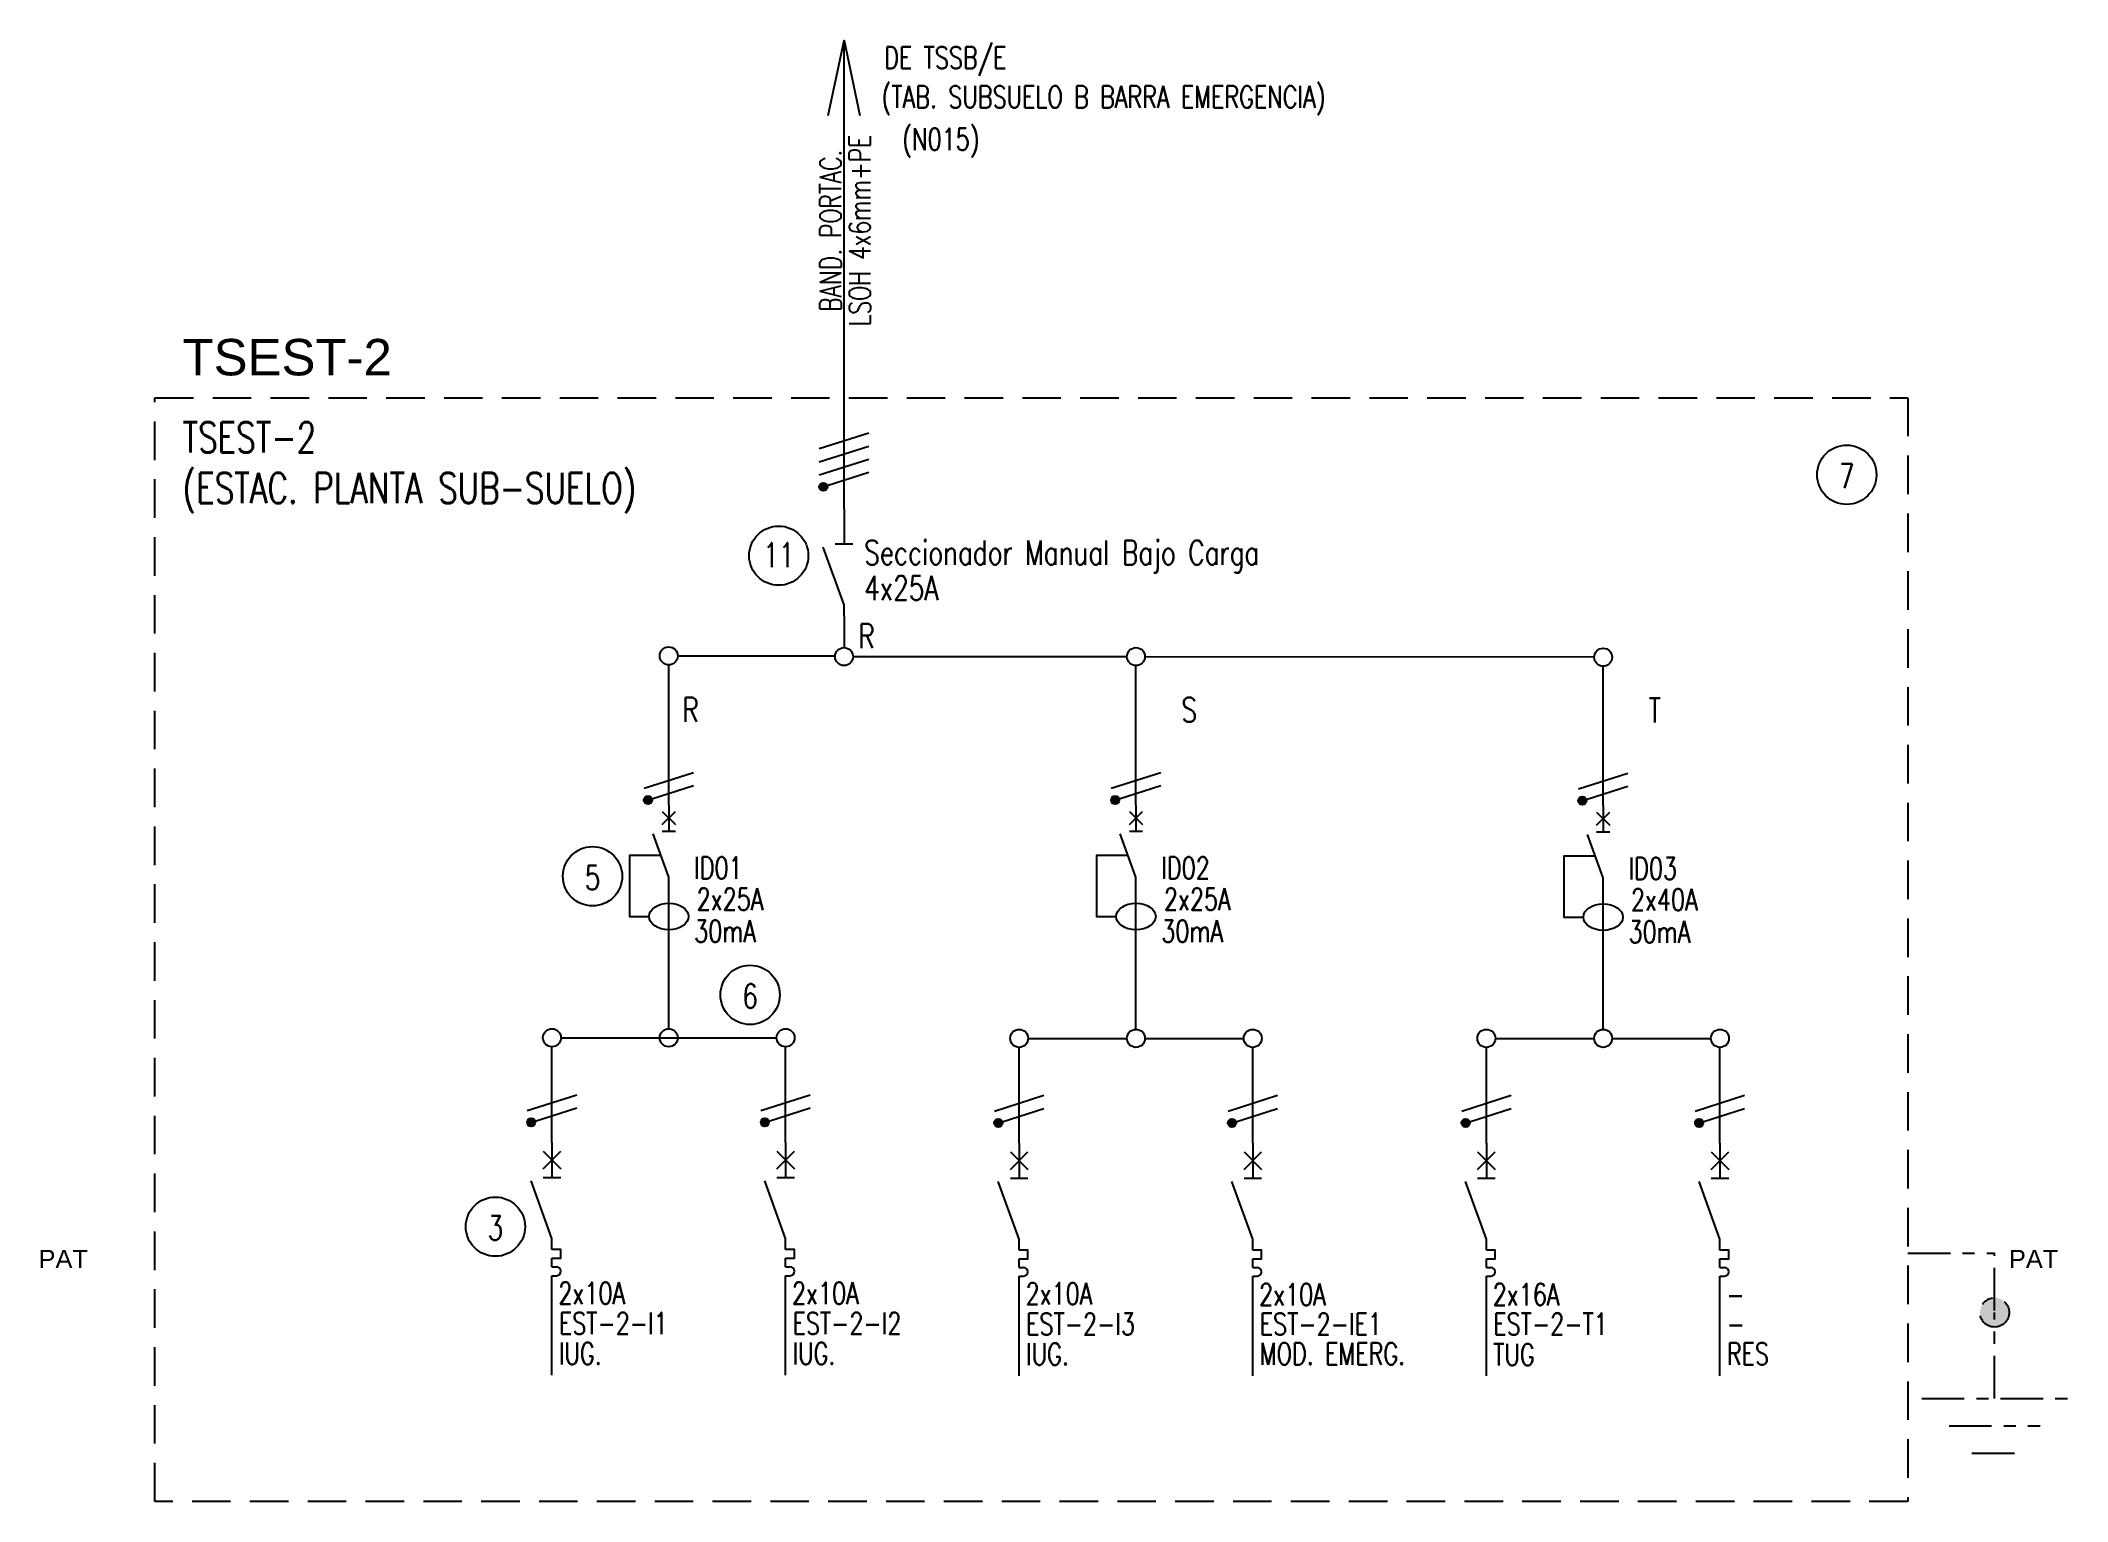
# Model space of a CAD drawing. Extents: x 3688.6 to 3705.3, y 1285.6 to 1297.7.
import ezdxf
from ezdxf.enums import TextEntityAlignment as Align

# ---------------------------------------------------------------- set-up
doc = ezdxf.new("R2010")
doc.units = 0
doc.linetypes.add('OCJ-ESQUEMAS UNIFILARES-CORREGIDOS IDO-REV.br$0$DASHED', pattern=[19.05, 12.7, -6.35])
doc.linetypes.add('OCJ-ESQUEMAS UNIFILARES-CORREGIDOS IDO-REV.br$0$EJE_5', pattern=[7.1, 5, -1, 0.1, -1])
for name, color, linetype in [('OCJ-ESQUEMAS UNIFILARES-CORREGIDOS IDO-REV.br$0$00-IE-CABLES', 10, 'Continuous'), ('OCJ-ESQUEMAS UNIFILARES-CORREGIDOS IDO-REV.br$0$01-ELE-APARATOS', 170, 'Continuous'), ('OCJ-ESQUEMAS UNIFILARES-CORREGIDOS IDO-REV.br$0$ELECTRIC', 4, 'Continuous'), ('OCJ-ESQUEMAS UNIFILARES-CORREGIDOS IDO-REV.br$0$PAT', 80, 'Continuous'), ('OCJ-ESQUEMAS UNIFILARES-CORREGIDOS IDO-REV.br$0$TEXTO', 7, 'Continuous')]:
    doc.layers.add(name, color=color, linetype=linetype)
doc.styles.add('OCJ-ESQUEMAS UNIFILARES-CORREGIDOS IDO-REV.br$0$ARIAL', font='Arial.ttf', dxfattribs={"height": 0.2})
doc.styles.add('OCJ-ESQUEMAS UNIFILARES-CORREGIDOS IDO-REV.br$0$Electricidad', font='ROMANS.SHX', dxfattribs={"width": 0.75, "height": 0.175})

# ---------------------------------------------------------------- blocks, each defined once
blk = doc.blocks.new('OCJ-ESQUEMAS UNIFILARES-CORREGIDOS IDO-REV.br$0$Unif-Interruptor-Dif')
for points in [[(-0.068, 0.11), (0.068, -0.025)], [(-0.068, -0.025), (0.068, 0.11)], [(0, 0.177), (0, -0.093)], [(0, -0.565), (-0.162, -0.121)], [(-0.068, -0.093), (0.068, -0.093)], [(-0.081, -0.343), (-0.405, -0.343), (-0.405, -0.97), (-0.202, -0.97)], [(0, -1.308), (0, -0.565)]]:
    blk.add_lwpolyline(points)
blk.add_ellipse((0, -0.97), major_axis=(0.203, 0), ratio=0.670814)
blk = doc.blocks.new('OCJ-ESQUEMAS UNIFILARES-CORREGIDOS IDO-REV.br$0$Unif-Interruptor-Term')
for p, q in [((0, -1.013), (0.045, -1.013)), ((0, -1.103), (0.045, -1.103))]:
    blk.add_line(p, q)
for points in [[(0, 0.267), (0, -0.093)], [(-0.09, 0.177), (0.09, -0.003)], [(-0.09, -0.003), (0.09, 0.177)], [(0, -0.72), (-0.215, -0.128)], [(-0.09, -0.093), (0.09, -0.093)], [(0, -0.833), (0, -0.72)], [(0, -0.923), (0.09, -0.923), (0.09, -0.833), (0, -0.833)], [(0, -1.013), (0, -0.923)], [(0, -1.215), (0, -1.103)]]:
    blk.add_lwpolyline(points)
blk.add_arc((0.045, -1.058), 0.045, 270, 90)
blk = doc.blocks.new('OCJ-ESQUEMAS UNIFILARES-CORREGIDOS IDO-REV.br$0$A$C7AFF483F')
for points in [[(0, 0.88), (0, 0.592)], [(0, 0.09), (-0.172, 0.564)], [(-0.072, 0.592), (0.072, 0.592)], [(0, 0), (0, 0.09)]]:
    blk.add_lwpolyline(points)

msp = doc.modelspace()

# ---------------------------------------------------------------- hatches: boundary and pattern name
at = {"layer": 'OCJ-ESQUEMAS UNIFILARES-CORREGIDOS IDO-REV.br$0$00-IE-CABLES'}
for points in [[(3695.058, 1293.96, 1), (3695.113, 1294, 1)], [(3693.616, 1291.382, 1), (3693.67, 1291.421, 1)], [(3697.462, 1291.382, 1), (3697.517, 1291.421, 1)], [(3701.309, 1291.376, 1), (3701.364, 1291.416, 1)], [(3692.654, 1288.729, 1), (3692.708, 1288.769, 1)], [(3694.577, 1288.729, 1), (3694.632, 1288.769, 1)], [(3696.501, 1288.724, 1), (3696.555, 1288.764, 1)], [(3698.424, 1288.724, 1), (3698.479, 1288.764, 1)], [(3700.348, 1288.724, 1), (3700.402, 1288.764, 1)], [(3702.271, 1288.724, 1), (3702.326, 1288.764, 1)]]:
    msp.add_hatch(color=256, dxfattribs=at).paths.add_polyline_path(points)
at = {"layer": 'OCJ-ESQUEMAS UNIFILARES-CORREGIDOS IDO-REV.br$0$PAT', "linetype": 'OCJ-ESQUEMAS UNIFILARES-CORREGIDOS IDO-REV.br$0$EJE_5', "ltscale": 0.07}
h = msp.add_hatch(color=256, dxfattribs=at)
h.paths.add_polyline_path([(3704.851, 1287.184), (3704.611, 1287.184, -1)])
h.paths.add_polyline_path([(3704.611, 1287.184), (3704.731, 1287.184), (3704.731, 1287.064, -0.414214)])
h.paths.add_polyline_path([(3704.731, 1287.184), (3704.851, 1287.184, -0.414214), (3704.731, 1287.064)])

# ---------------------------------------------------------------- linework, layer by layer
at = {"layer": 'OCJ-ESQUEMAS UNIFILARES-CORREGIDOS IDO-REV.br$0$00-IE-CABLES'}
for p, q in [((3695.257, 1293.798), (3695.257, 1297.653)), ((3695.257, 1292.918), (3695.257, 1292.657)), ((3693.814, 1291.361), (3693.814, 1292.514)), ((3693.888, 1292.588), (3695.183, 1292.588)), ((3695.331, 1292.582), (3697.587, 1292.582)), ((3697.735, 1292.582), (3701.434, 1292.581)), ((3697.661, 1291.361), (3697.661, 1292.508)), ((3701.508, 1291.356), (3701.508, 1292.503)), ((3693.814, 1289.519), (3693.814, 1290.321)), ((3697.661, 1289.519), (3697.661, 1290.321)), ((3701.508, 1289.514), (3701.508, 1290.316)), ((3692.852, 1288.583), (3692.852, 1289.371)), ((3692.927, 1289.445), (3694.702, 1289.445)), ((3694.776, 1288.583), (3694.776, 1289.371)), ((3696.699, 1288.578), (3696.699, 1289.366)), ((3696.773, 1289.44), (3697.587, 1289.44)), ((3697.735, 1289.44), (3698.549, 1289.44)), ((3698.623, 1288.578), (3698.623, 1289.366)), ((3700.546, 1288.578), (3700.546, 1289.366)), ((3700.62, 1289.44), (3701.434, 1289.44)), ((3701.582, 1289.44), (3702.395, 1289.44)), ((3702.47, 1288.578), (3702.47, 1289.366)), ((3692.852, 1286.668), (3692.852, 1287.47)), ((3694.776, 1286.668), (3694.776, 1287.47)), ((3696.699, 1286.663), (3696.699, 1287.465)), ((3698.623, 1286.663), (3698.623, 1287.465)), ((3700.546, 1286.663), (3700.546, 1287.465)), ((3702.47, 1286.663), (3702.47, 1287.465))]:
    msp.add_line(p, q, dxfattribs=at)
for points in [[(3695.126, 1297.035), (3695.257, 1297.653), (3695.388, 1297.035)], [(3695.053, 1294.294), (3695.46, 1294.423)], [(3695.053, 1294.186), (3695.46, 1294.315)], [(3695.053, 1294.078), (3695.46, 1294.207)], [(3695.118, 1293.99), (3695.46, 1294.099)], [(3693.611, 1291.499), (3694.018, 1291.628)], [(3693.675, 1291.412), (3694.018, 1291.52)], [(3697.458, 1291.499), (3697.865, 1291.628)], [(3697.522, 1291.412), (3697.865, 1291.52)], [(3701.304, 1291.494), (3701.711, 1291.623)], [(3701.369, 1291.406), (3701.711, 1291.515)], [(3692.649, 1288.847), (3693.056, 1288.976)], [(3692.713, 1288.759), (3693.056, 1288.868)], [(3694.572, 1288.847), (3694.979, 1288.976)], [(3694.637, 1288.759), (3694.979, 1288.868)], [(3696.496, 1288.842), (3696.903, 1288.971)], [(3696.56, 1288.754), (3696.903, 1288.863)], [(3698.419, 1288.842), (3698.826, 1288.971)], [(3698.484, 1288.754), (3698.826, 1288.863)], [(3700.343, 1288.842), (3700.75, 1288.971)], [(3700.407, 1288.754), (3700.75, 1288.863)], [(3702.266, 1288.842), (3702.673, 1288.971)], [(3702.33, 1288.754), (3702.673, 1288.863)]]:
    msp.add_lwpolyline(points, dxfattribs=at)
for centre, radius in [((3695.086, 1293.98), 0.0338), ((3693.814, 1292.588), 0.0741), ((3695.257, 1292.582), 0.0741), ((3697.661, 1292.582), 0.0741), ((3701.508, 1292.577), 0.0741), ((3693.643, 1291.401), 0.0338), ((3697.49, 1291.401), 0.0338), ((3701.337, 1291.396), 0.0338), ((3692.852, 1289.445), 0.0741), ((3692.852, 1289.445), 0.0741), ((3693.814, 1289.445), 0.0741), ((3693.814, 1289.445), 0.0741), ((3694.776, 1289.445), 0.0741), ((3696.699, 1289.44), 0.0741), ((3697.661, 1289.44), 0.0741), ((3698.623, 1289.44), 0.0741), ((3700.546, 1289.44), 0.0741), ((3701.508, 1289.44), 0.0741), ((3702.47, 1289.44), 0.0741), ((3692.681, 1288.749), 0.0338), ((3694.605, 1288.749), 0.0338), ((3696.528, 1288.744), 0.0338), ((3698.451, 1288.744), 0.0338), ((3700.375, 1288.744), 0.0338), ((3702.298, 1288.744), 0.0338)]:
    msp.add_circle(centre, radius, dxfattribs=at)
at = {"layer": 'OCJ-ESQUEMAS UNIFILARES-CORREGIDOS IDO-REV.br$0$ELECTRIC', "linetype": 'OCJ-ESQUEMAS UNIFILARES-CORREGIDOS IDO-REV.br$0$DASHED', "ltscale": 0.025}
msp.add_lwpolyline([(3689.582, 1294.713), (3704.017, 1294.713), (3704.017, 1285.628), (3689.582, 1285.628)], close=True, dxfattribs=at)
at = {"layer": 'OCJ-ESQUEMAS UNIFILARES-CORREGIDOS IDO-REV.br$0$PAT', "linetype": 'OCJ-ESQUEMAS UNIFILARES-CORREGIDOS IDO-REV.br$0$EJE_5', "ltscale": 0.07}
for p, q in [((3704.017, 1287.671), (3704.731, 1287.671)), ((3704.731, 1287.201), (3704.731, 1287.671)), ((3704.731, 1286.476), (3704.731, 1287.184)), ((3704.131, 1286.476), (3705.331, 1286.476)), ((3704.356, 1286.251), (3705.106, 1286.251)), ((3704.544, 1286.026), (3704.919, 1286.026))]:
    msp.add_line(p, q, dxfattribs=at)
msp.add_circle((3704.731, 1287.184), 0.12, dxfattribs=at)
msp.add_circle((3704.731, 1287.184), 0.12, dxfattribs=at)
at = {"layer": 'OCJ-ESQUEMAS UNIFILARES-CORREGIDOS IDO-REV.br$0$TEXTO'}
for centre in [(3703.514, 1294.079), (3694.719, 1293.413), (3693.186, 1290.774), (3694.483, 1289.798), (3692.386, 1287.89)]:
    msp.add_circle(centre, 0.244, dxfattribs=at)

# ---------------------------------------------------------------- block references
at = {"layer": 'OCJ-ESQUEMAS UNIFILARES-CORREGIDOS IDO-REV.br$0$01-ELE-APARATOS'}
msp.add_blockref('OCJ-ESQUEMAS UNIFILARES-CORREGIDOS IDO-REV.br$0$A$C7AFF483F', (3695.257, 1292.918), dxfattribs=at)
at = {"layer": 'OCJ-ESQUEMAS UNIFILARES-CORREGIDOS IDO-REV.br$0$01-ELE-APARATOS', "xscale": 0.7999999999999546, "yscale": 0.7999999999999546, "zscale": 0.7999999999999546}
for name, p in [('OCJ-ESQUEMAS UNIFILARES-CORREGIDOS IDO-REV.br$0$Unif-Interruptor-Dif', (3693.814, 1291.219)), ('OCJ-ESQUEMAS UNIFILARES-CORREGIDOS IDO-REV.br$0$Unif-Interruptor-Dif', (3697.661, 1291.219)), ('OCJ-ESQUEMAS UNIFILARES-CORREGIDOS IDO-REV.br$0$Unif-Interruptor-Dif', (3701.508, 1291.214)), ('OCJ-ESQUEMAS UNIFILARES-CORREGIDOS IDO-REV.br$0$Unif-Interruptor-Term', (3692.852, 1288.369)), ('OCJ-ESQUEMAS UNIFILARES-CORREGIDOS IDO-REV.br$0$Unif-Interruptor-Term', (3694.776, 1288.369)), ('OCJ-ESQUEMAS UNIFILARES-CORREGIDOS IDO-REV.br$0$Unif-Interruptor-Term', (3696.699, 1288.364)), ('OCJ-ESQUEMAS UNIFILARES-CORREGIDOS IDO-REV.br$0$Unif-Interruptor-Term', (3698.623, 1288.364)), ('OCJ-ESQUEMAS UNIFILARES-CORREGIDOS IDO-REV.br$0$Unif-Interruptor-Term', (3700.546, 1288.364)), ('OCJ-ESQUEMAS UNIFILARES-CORREGIDOS IDO-REV.br$0$Unif-Interruptor-Term', (3702.47, 1288.364))]:
    msp.add_blockref(name, p, dxfattribs=at)

# ---------------------------------------------------------------- texts
at = {"layer": 'OCJ-ESQUEMAS UNIFILARES-CORREGIDOS IDO-REV.br$0$TEXTO', "style": 'OCJ-ESQUEMAS UNIFILARES-CORREGIDOS IDO-REV.br$0$Electricidad', "width": 0.75}
for s, height, p in [('DE TSSB/E', 0.18, (3695.588, 1297.422)), ('(TAB. SUBSUELO B BARRA EMERGENCIA)', 0.18, (3695.566, 1297.099)), ('(N015)', 0.18, (3695.737, 1296.751)), ('TSEST-2', 0.25, (3689.81, 1294.262)), ('(ESTAC. PLANTA SUB-SUELO)', 0.25, (3689.81, 1293.845)), ('7', 0.2, (3703.45, 1293.969)), ('11', 0.2, (3694.591, 1293.319)), ('Seccionador Manual Bajo Carga', 0.2, (3695.424, 1293.338)), ('4x25A', 0.2, (3695.424, 1293.047)), ('R', 0.2, (3695.375, 1292.651)), ('R', 0.2, (3693.926, 1292.045)), ('S', 0.2, (3698.035, 1292.045)), ('T', 0.2, (3701.882, 1292.04)), ('5', 0.2, (3693.122, 1290.664)), ('ID01', 0.18, (3694.023, 1290.753)), ('ID02', 0.18, (3697.87, 1290.753)), ('ID03', 0.18, (3701.717, 1290.748)), ('2x25A', 0.18, (3694.044, 1290.496)), ('2x25A', 0.18, (3697.891, 1290.496)), ('2x40A', 0.18, (3701.737, 1290.491)), ('30mA', 0.18, (3694.023, 1290.232)), ('30mA', 0.18, (3697.87, 1290.232)), ('30mA', 0.18, (3701.717, 1290.227)), ('6', 0.2, (3694.419, 1289.688)), ('3', 0.2, (3692.322, 1287.78)), ('2x10A', 0.18, (3692.905, 1287.253)), ('2x10A', 0.18, (3694.829, 1287.253)), ('2x10A', 0.18, (3696.752, 1287.248)), ('2x10A', 0.18, (3698.675, 1287.242)), ('2x16A', 0.18, (3700.599, 1287.242)), ('EST-2-I1', 0.18, (3692.909, 1287.004)), ('EST-2-I2', 0.18, (3694.833, 1287.004)), ('EST-2-I3', 0.18, (3696.756, 1286.999)), ('EST-2-IE1', 0.18, (3698.68, 1286.999)), ('EST-2-T1', 0.18, (3700.603, 1286.999)), ('-', 0.18, (3702.522, 1287.242)), ('-', 0.18, (3702.526, 1286.999)), ('IUG.', 0.18, (3692.909, 1286.756)), ('IUG.', 0.18, (3694.833, 1286.756)), ('IUG.', 0.18, (3696.756, 1286.751)), ('MOD. EMERG.', 0.18, (3698.68, 1286.754)), ('TUG', 0.18, (3700.603, 1286.746)), ('RES', 0.18, (3702.527, 1286.754))]:
    msp.add_text(s, height=height, dxfattribs=at).set_placement(p)
for s, p in [('LSOH 4x6mm+PE', (3695.474, 1296.09)), ('BAND. PORTAC.', (3695.234, 1296.088))]:
    msp.add_text(s, height=0.175, rotation=90, dxfattribs=at).set_placement(p, align=Align.CENTER)
at = {"layer": 'OCJ-ESQUEMAS UNIFILARES-CORREGIDOS IDO-REV.br$0$TEXTO', "style": 'OCJ-ESQUEMAS UNIFILARES-CORREGIDOS IDO-REV.br$0$ARIAL'}
for s, height, p in [('TSEST-2', 0.3, (3689.81, 1294.897)), ('PAT', 0.15, (3688.624, 1287.549)), ('PAT', 0.15, (3704.849, 1287.549))]:
    msp.add_text(s, height=height, dxfattribs=at).set_placement(p)

doc.saveas('drawing.dxf')
